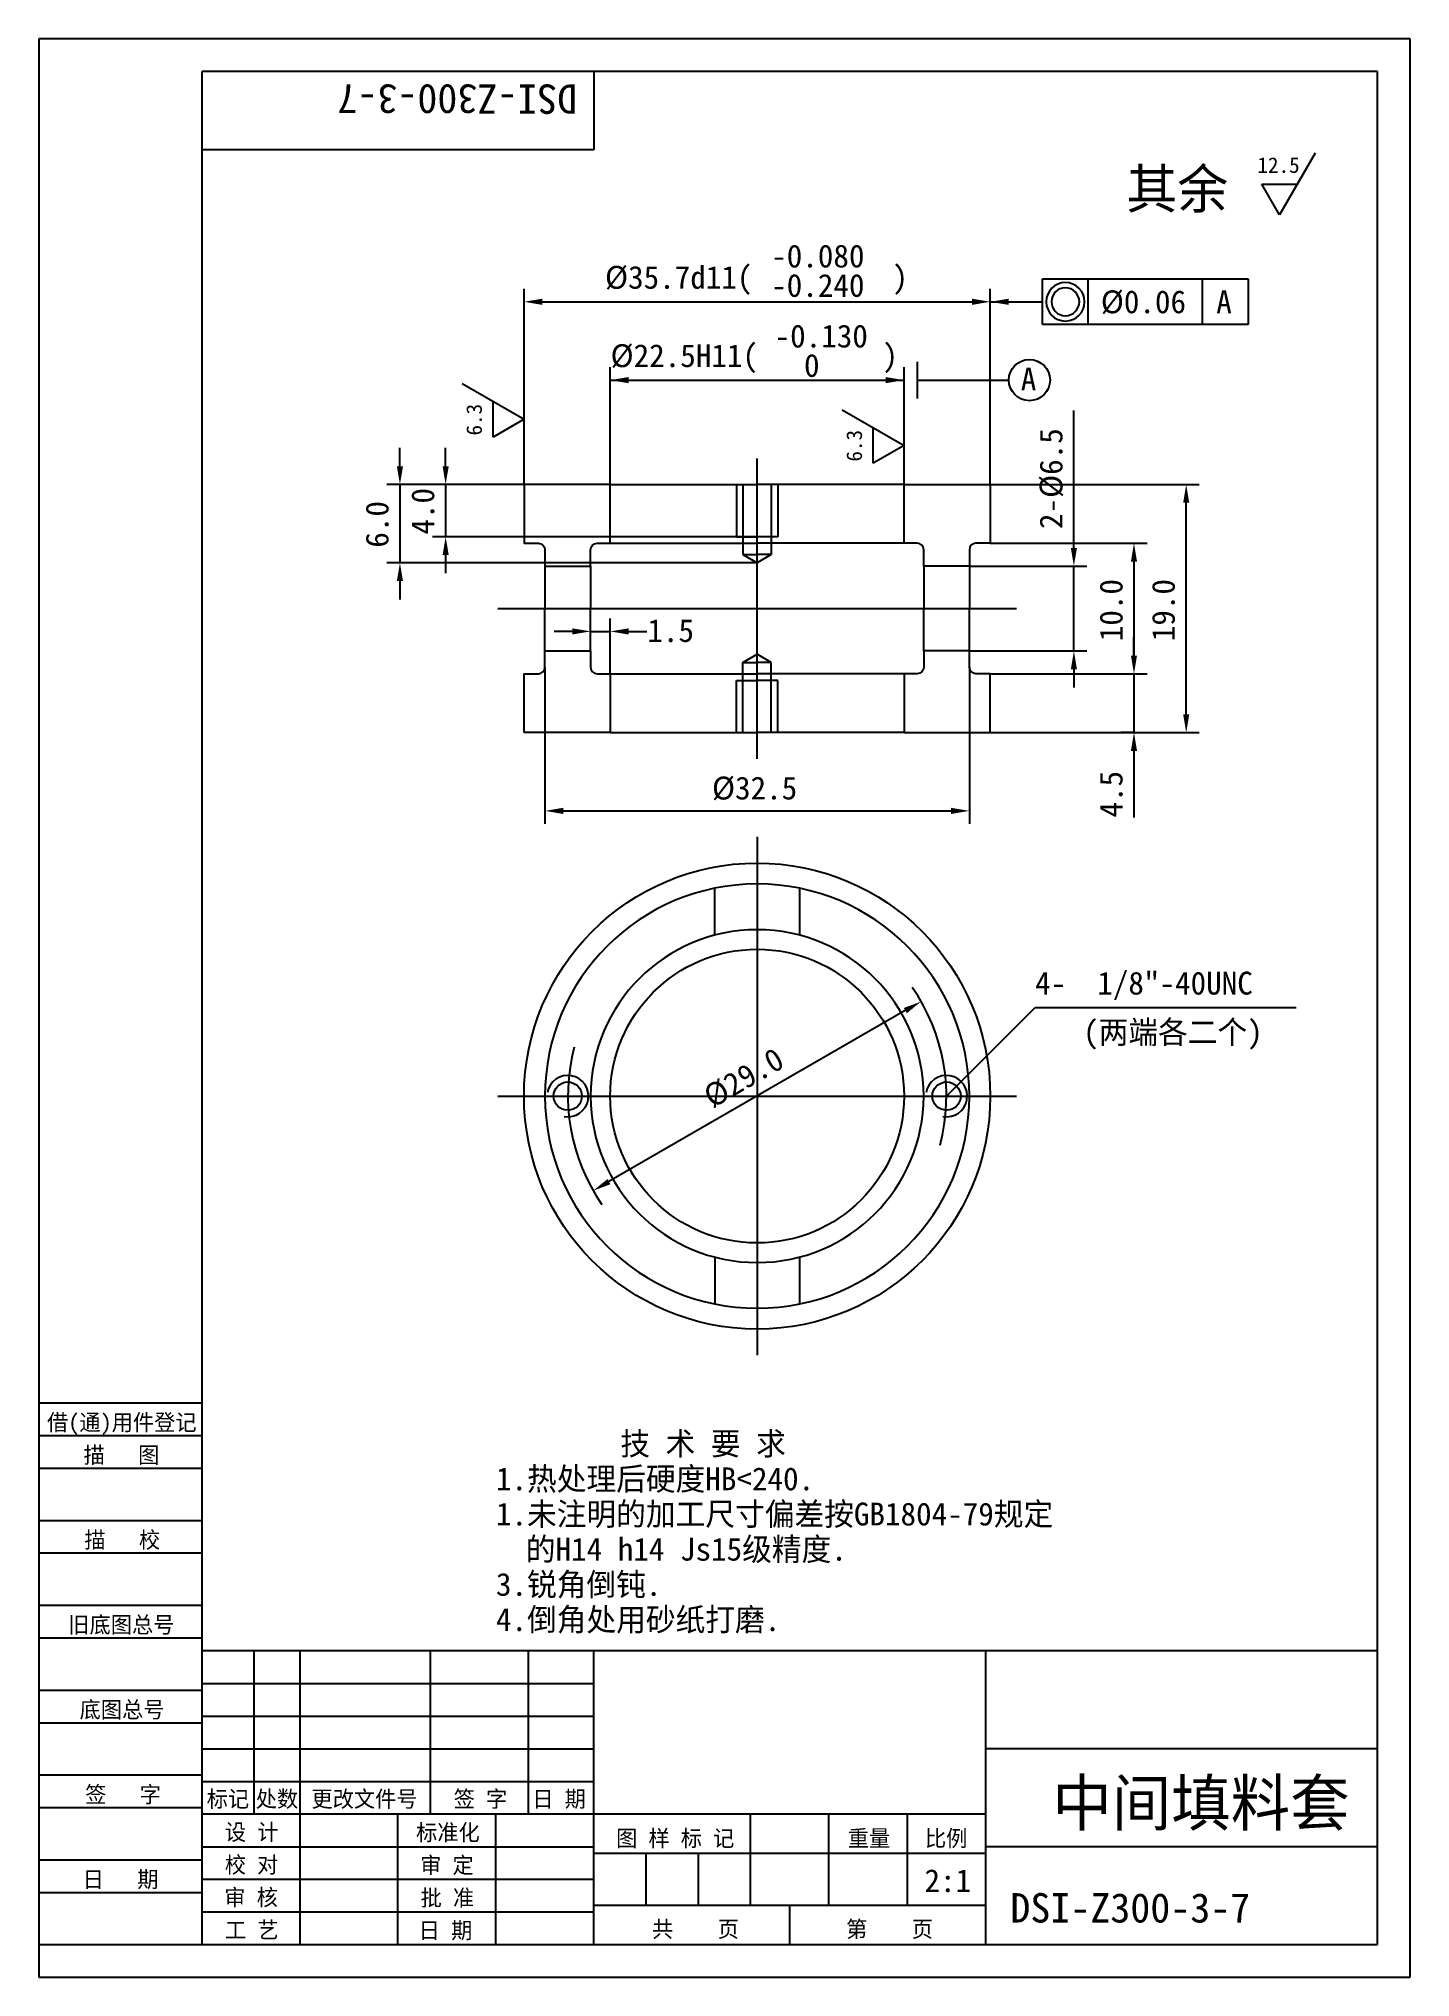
# Model space of a CAD drawing. Header units: metres. Extents: x 0 to 210, y 0 to 297.
import ezdxf

# ---------------------------------------------------------------- set-up
doc = ezdxf.new("R2010")
doc.units = ezdxf.units.M
for name, color, linetype in [('B', 3, 'Continuous'), ('C', 6, 'Continuous'), ('D', 1, 'Continuous'), ('FL', 5, 'Continuous'), ('T', 7, 'Continuous'), ('TL', 4, 'Continuous')]:
    doc.layers.add(name, color=color, linetype=linetype)

# ---------------------------------------------------------------- blocks, each defined once
blk = doc.blocks.new('PIC6')
blk.add_lwpolyline([(6.01, 0, 1), (-6.01, 0, 1)], format="xyb", close=True)
blk.add_lwpolyline([(-4.36, 0, 1), (4.36, 0, 1), (-4.36, 0, 1)], format="xyb")
blk = doc.blocks.new('TUKUN4')
at = {"layer": 'FL'}
for p, q in [((0, 297), (0, 0)), ((210, 297), (0, 297)), ((210, 0), (210, 297)), ((0, 78), (25, 78)), ((0, 70), (25, 70)), ((0, 65), (25, 65)), ((0, 57), (25, 57)), ((0, 52), (25, 52)), ((33, 25), (33, 50)), ((40, 5), (40, 50)), ((60, 25), (60, 50)), ((75, 25), (75, 50)), ((25, 45), (85, 45)), ((0, 44), (25, 44)), ((0, 39), (25, 39)), ((25, 40), (85, 40)), ((25, 35), (85, 35)), ((0, 31), (25, 31)), ((25, 30), (85, 30)), ((0, 26), (25, 26)), ((70, 5), (70, 25)), ((0, 18), (25, 18)), ((25, 20), (85, 20)), ((25, 15), (85, 15)), ((0, 13), (25, 13)), ((25, 10), (85, 10)), ((0, 0), (210, 0))]:
    blk.add_line(p, q, dxfattribs=at)
at = {"layer": 'TL'}
for p, q in [((25, 5), (25, 292)), ((205, 292), (25, 292)), ((85, 292), (85, 280)), ((205, 5), (205, 292)), ((85, 280), (25, 280)), ((0, 88), (25, 88)), ((0, 83), (25, 83)), ((205, 50), (25, 50)), ((85, 5), (85, 50)), ((145, 5), (145, 50)), ((205, 35), (145, 35)), ((145, 25), (25, 25)), ((55, 5), (55, 25)), ((109, 11), (109, 25)), ((121, 11), (121, 25)), ((133, 11), (133, 25)), ((85, 19), (145, 19)), ((93, 11), (93, 19)), ((101, 11), (101, 19)), ((205, 20), (145, 20)), ((145, 11), (85, 11)), ((115, 5), (115, 11)), ((0, 5), (205, 5))]:
    blk.add_line(p, q, dxfattribs=at)
at = {"layer": 'T'}
for s, p in [('借(通)用件登记', (1.26, 83.76)), ('描   图', (6.86, 78.76)), ('描   校', (6.98, 65.76)), ('旧底图总号', (4.52, 52.76)), ('底图总号', (6.25, 39.76)), ('签   字', (7.1, 26.76)), ('标记', (25.71, 26.07)), ('处数', (33.22, 26.07)), ('更改文件号', (41.75, 26.07)), ('签 字', (63.53, 26.07)), ('日 期', (75.57, 26.07)), ('设 计', (28.5, 20.99)), ('标准化', (57.77, 20.93)), ('图 样 标 记', (88.4, 20.04)), ('重量', (123.88, 20.04)), ('比例', (135.7, 20.04)), ('校 对', (28.48, 15.99)), ('审 定', (58.39, 15.93)), ('日   期', (6.72, 13.76)), ('审 核', (28.41, 10.99)), ('批 准', (58.46, 10.93)), ('共    页', (93.91, 6.13)), ('第    页', (123.62, 6.13)), ('工 艺', (28.52, 5.99)), ('日 期', (58.18, 5.93))]:
    blk.add_text(s, height=2.5, dxfattribs=at).set_placement(p)

msp = doc.modelspace()

# ---------------------------------------------------------------- linework, layer by layer
at = {"layer": 'B'}
for p, q in [((106.83, 228.7), (106.83, 220.7)), ((107.83, 228.7), (107.83, 217.96)), ((112.17, 228.7), (112.17, 217.96)), ((113.17, 228.7), (113.17, 220.7)), ((106.83, 220.7), (110, 220.7)), ((113.17, 220.7), (110, 220.7)), ((107.83, 217.96), (110, 217.96)), ((107.83, 217.96), (110, 216.7)), ((112.17, 217.96), (110, 216.7)), ((112.17, 217.96), (110, 217.96)), ((107.83, 201.44), (110, 202.7)), ((112.17, 201.44), (110, 202.7)), ((107.83, 190.7), (107.83, 201.44)), ((107.83, 201.44), (110, 201.44)), ((112.17, 201.44), (110, 201.44)), ((112.17, 190.7), (112.17, 201.44)), ((106.83, 190.7), (106.83, 198.7)), ((106.83, 198.7), (110, 198.7)), ((113.17, 198.7), (110, 198.7)), ((113.17, 190.7), (113.17, 198.7))]:
    msp.add_line(p, q, dxfattribs=at)
for points in [[(142.5, 135, 1), (77.5, 135, 1)], [(135.5, 135, 1), (84.5, 135, 1)]]:
    msp.add_lwpolyline(points, format="xyb", close=True, dxfattribs=at)
for points in [[(103.5, 159.66), (103.5, 166.84)], [(116.5, 166.84), (116.5, 159.66)], [(103.5, 110.34), (103.5, 103.16)], [(116.5, 110.34), (116.5, 103.16)]]:
    msp.add_lwpolyline(points, dxfattribs=at)
at = {"layer": 'C'}
for p, q in [((110, 186.7), (110, 232.7)), ((70.3, 209.7), (149.7, 209.7)), ((110, 174.7), (110, 95.3)), ((70.3, 135), (149.7, 135))]:
    msp.add_line(p, q, dxfattribs=at)
at = {"layer": 'D'}
for p, q in [((195.46, 279.46), (190, 270)), ((190, 270), (187.27, 274.73)), ((187.27, 274.73), (192.73, 274.73)), ((74.3, 228.7), (74.3, 258.7)), ((145.7, 228.7), (145.7, 258.7)), ((153.7, 253.2), (153.7, 260.2)), ((153.7, 260.2), (185.2, 260.2)), ((160.7, 253.2), (160.7, 260.2)), ((178.2, 253.2), (178.2, 260.2)), ((185.2, 260.2), (185.2, 253.2)), ((77.1, 256.7), (142.9, 256.7)), ((145.7, 256.7), (149.2, 256.7)), ((149.2, 256.7), (153.7, 256.7)), ((185.2, 253.2), (153.7, 253.2)), ((87.5, 228.7), (87.5, 246.7)), ((132.5, 228.7), (132.5, 246.7)), ((64.84, 244.16), (74.3, 238.7)), ((87.5, 244.7), (132.5, 244.7)), ((135.3, 244.7), (138.1, 244.7)), ((69.57, 235.97), (69.57, 241.43)), ((74.3, 238.7), (69.57, 235.97)), ((123.04, 240.16), (132.5, 234.7)), ((158.5, 221.8), (158.5, 240.06)), ((127.77, 231.97), (127.77, 237.43)), ((132.5, 234.7), (127.77, 231.97)), ((55.3, 231.5), (55.3, 234.3)), ((62.3, 231.5), (62.3, 234.3)), ((74.3, 228.7), (53.3, 228.7)), ((55.3, 228.7), (55.3, 216.7)), ((74.3, 228.7), (60.3, 228.7)), ((62.3, 228.7), (62.3, 220.7)), ((145.7, 228.7), (177.7, 228.7)), ((175.7, 193.5), (175.7, 225.9)), ((110, 220.7), (60.3, 220.7)), ((158.5, 219), (158.5, 221.8)), ((62.3, 217.9), (62.3, 215.1)), ((145.7, 219.7), (169.7, 219.7)), ((167.7, 216.9), (167.7, 202.5)), ((110, 216.7), (53.3, 216.7)), ((55.3, 213.9), (55.3, 211.1)), ((142.5, 216.2), (160.5, 216.2)), ((158.5, 203.2), (158.5, 216.2)), ((84.5, 206.2), (84.5, 208.2)), ((87.5, 199.7), (87.5, 208.2)), ((81.7, 206.2), (78.9, 206.2)), ((84.5, 206.2), (87.5, 206.2)), ((90.3, 206.2), (93.1, 206.2)), ((93.1, 206.2), (93.12, 206.2)), ((167.7, 202.5), (167.7, 205.3)), ((142.5, 203.2), (160.5, 203.2)), ((77.5, 200.7), (77.5, 176.7)), ((142.5, 200.7), (142.5, 176.7)), ((145.7, 199.7), (169.7, 199.7)), ((145.7, 199.7), (169.7, 199.7)), ((158.5, 200.4), (158.5, 197.6)), ((167.7, 199.7), (167.7, 190.7)), ((145.7, 190.7), (177.7, 190.7)), ((167.7, 190.7), (165.7, 190.7)), ((167.7, 187.9), (167.7, 185.1)), ((167.7, 185.1), (167.7, 177.68)), ((80.3, 178.7), (139.7, 178.7)), ((139, 135), (152.56, 148.56)), ((152.56, 148.56), (192.56, 148.56)), ((132.69, 148.1), (87.31, 121.9))]:
    msp.add_line(p, q, dxfattribs=at)
for points in [[(134.5, 247.5), (134.5, 241.9)], [(134.5, 244.7), (148.55, 244.7)]]:
    msp.add_lwpolyline(points, dxfattribs=at)
for points in [[(138.01, 127.49, 0.22), (133.76, 151.63, 0.22)], [(81.99, 142.51, 0.22), (86.24, 118.37, 0.22)]]:
    msp.add_lwpolyline(points, format="xyb", dxfattribs=at)
msp.add_circle((151.7, 244.7), 3.15, dxfattribs=at)
for points in [[(77.1, 257.17), (77.1, 256.23), (74.3, 256.7)], [(142.9, 257.17), (142.9, 256.23), (145.7, 256.7)], [(148.5, 257.17), (148.5, 256.23), (145.7, 256.7)], [(90.3, 245.17), (90.3, 244.23), (87.5, 244.7)], [(129.7, 245.17), (129.7, 244.23), (132.5, 244.7)], [(54.83, 231.5), (55.77, 231.5), (55.3, 228.7)], [(61.83, 231.5), (62.77, 231.5), (62.3, 228.7)], [(175.23, 225.9), (176.17, 225.9), (175.7, 228.7)], [(61.83, 217.9), (62.77, 217.9), (62.3, 220.7)], [(158.03, 219), (158.97, 219), (158.5, 216.2)], [(167.23, 216.9), (168.17, 216.9), (167.7, 219.7)], [(54.83, 213.9), (55.77, 213.9), (55.3, 216.7)], [(81.7, 206.67), (81.7, 205.73), (84.5, 206.2)], [(90.3, 206.67), (90.3, 205.73), (87.5, 206.2)], [(158.03, 200.4), (158.97, 200.4), (158.5, 203.2)], [(167.23, 202.5), (168.17, 202.5), (167.7, 199.7)], [(167.23, 202.5), (168.17, 202.5), (167.7, 199.7)], [(175.23, 193.5), (176.17, 193.5), (175.7, 190.7)], [(167.23, 187.9), (168.17, 187.9), (167.7, 190.7)], [(80.3, 179.17), (80.3, 178.23), (77.5, 178.7)], [(139.7, 179.17), (139.7, 178.23), (142.5, 178.7)], [(132.92, 147.7), (132.46, 148.5), (135.11, 149.5)], [(87.54, 121.5), (87.08, 122.3), (84.89, 120.5)]]:
    msp.add_solid(points, dxfattribs=at)
at = {"layer": 'FL'}
for centre in [(81, 135), (139, 135)]:
    msp.add_arc(centre, 3.17, 260, 170, dxfattribs=at)
at = {"layer": 'TL'}
for points in [[(74.3, 228.7), (74.3, 219.7), (76.5, 219.7, -0.41), (77.5, 218.7), (77.5, 216.2), (84.5, 216.2), (84.5, 218.7, -0.41), (85.5, 219.7), (87.5, 219.7), (87.5, 228.7), (74.3, 228.7)], [(145.7, 228.7), (145.7, 219.7), (143.5, 219.7, 0.41), (142.5, 218.7), (142.5, 216.2), (135.5, 216.2), (135.5, 218.7, 0.41), (134.5, 219.7), (132.5, 219.7), (132.5, 228.7), (145.7, 228.7)], [(74.3, 190.7), (74.3, 199.7), (76.5, 199.7, 0.41), (77.5, 200.7), (77.5, 203.2), (84.5, 203.2), (84.5, 200.7, 0.41), (85.5, 199.7), (87.5, 199.7), (87.5, 190.7), (74.3, 190.7)], [(145.7, 190.7), (145.7, 199.7), (143.5, 199.7, -0.41), (142.5, 200.7), (142.5, 203.2), (135.5, 203.2), (135.5, 200.7, -0.41), (134.5, 199.7), (132.5, 199.7), (132.5, 190.7), (145.7, 190.7)]]:
    msp.add_lwpolyline(points, format="xyb", dxfattribs=at)
for points in [[(87.5, 228.7), (110, 228.7)], [(132.5, 228.7), (110, 228.7)], [(87.5, 219.7), (110, 219.7)], [(132.5, 219.7), (110, 219.7)], [(77.5, 216.2), (77.5, 209.7)], [(84.5, 216.2), (84.5, 209.7)], [(135.5, 216.2), (135.5, 209.7)], [(142.5, 216.2), (142.5, 209.7)], [(77.5, 203.2), (77.5, 209.7)], [(84.5, 203.2), (84.5, 209.7)], [(135.5, 203.2), (135.5, 209.7)], [(142.5, 203.2), (142.5, 209.7)], [(87.5, 199.7), (110, 199.7)], [(132.5, 199.7), (110, 199.7)], [(87.5, 190.7), (110, 190.7)], [(132.5, 190.7), (110, 190.7)]]:
    msp.add_lwpolyline(points, dxfattribs=at)
for centre, radius in [((110, 135), 35.7), ((110, 135), 22.5), ((81, 135), 2.17), ((139, 135), 2.17)]:
    msp.add_circle(centre, radius, dxfattribs=at)

# ---------------------------------------------------------------- block references
at = {"layer": 'D', "xscale": 0.49, "yscale": 0.49, "zscale": 0.49}
msp.add_blockref('PIC6', (157.2, 256.7), dxfattribs=at)
at = {"layer": 'T'}
msp.add_blockref('TUKUN4', (0, 0), dxfattribs=at)

# ---------------------------------------------------------------- texts
at = {"layer": 'D'}
for s, height, rotation, p in [('DSI-Z300-3-7', 4.5, 180, (82.46, 290)), ('6.3', 2.38, 90, (67.85, 236.21)), ('6.3', 2.38, 90, (126.05, 232.21)), ('2-%%C6.5', 3.5, 90, (156.75, 221.89)), ('6.0', 3.5, 90, (53.55, 219.03)), ('4.0', 3.5, 90, (60.55, 221.03)), ('10.0', 3.5, 90, (165.95, 204.7)), ('19.0', 3.5, 90, (173.95, 204.7)), ('4.5', 3.5, 90, (165.95, 177.68)), ('%%C29.0', 3.5, 30, (103.13, 133.06))]:
    msp.add_text(s, height=height, rotation=rotation, dxfattribs=at).set_placement(p)
for s, height, p in [('其余', 6, (166.53, 271)), ('12.5', 2.38, (186.6, 276.45)), ('-0.080', 3.5, (112.15, 261.96)), ('%%C35.7d11(         )', 3.5, (86.7, 258.7)), ('-0.240', 3.5, (112.15, 257.46)), ('%%C0.06', 3.5, (162.62, 254.95)), ('A', 3.5, (180.3, 254.95)), ('-0.130', 3.5, (112.67, 249.7)), ('%%C22.5H11(        )', 3.5, (87.55, 246.7)), (' 0', 3.5, (114.8, 245.2)), ('A', 3.5, (150.37, 243.11)), ('1.5', 3.5, (93.19, 204.58)), ('%%C32.5', 3.5, (103.08, 180.45)), ('4-  1/8%%034-40UNC', 3.5, (152.56, 150.56)), ('(两端各二个)', 3.5, (159.91, 143.06)), ('        技 术 要 求', 3.5, (70, 80)), ('1.热处理后硬度HB<240.', 3.5, (70, 74.61)), ('1.未注明的加工尺寸偏差按GB1804-79规定', 3.5, (70, 69.22)), (' 的H14 h14 Js15级精度.', 3.5, (72.2, 63.83)), ('3.锐角倒钝.', 3.5, (70, 58.44)), ('4.倒角处用砂纸打磨.', 3.5, (70, 53.05)), ('中间填料套', 7, (155.21, 23.21)), ('2:1', 3.5, (135.62, 13.05)), ('DSI-Z300-3-7', 4.5, (148.77, 8.38))]:
    msp.add_text(s, height=height, dxfattribs=at).set_placement(p)

doc.saveas('drawing.dxf')
